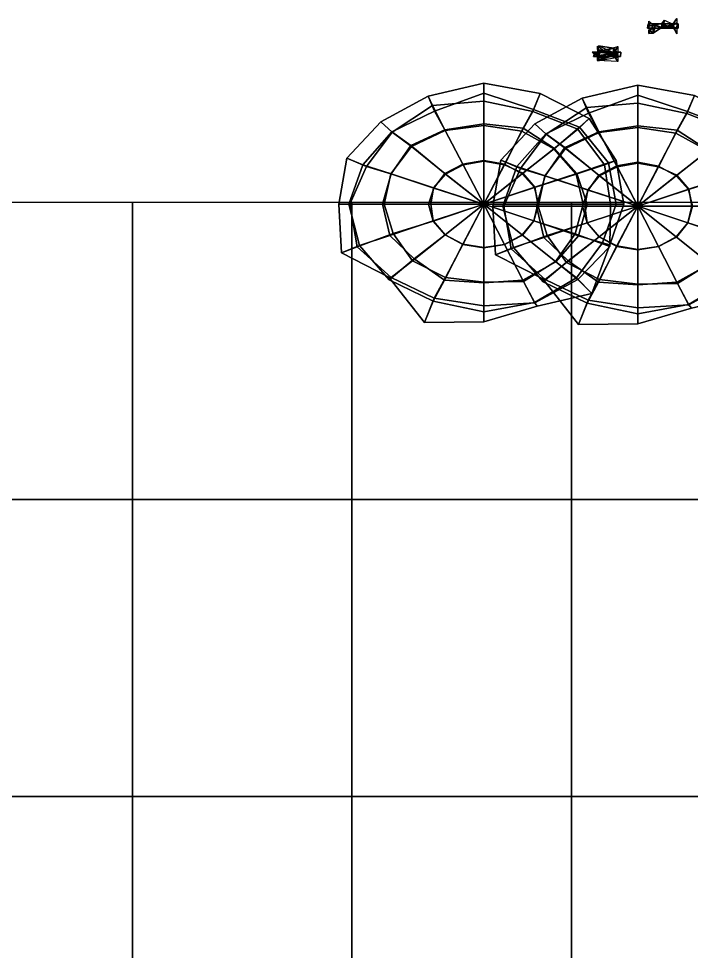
# Model space of a CAD drawing. Extents: x -59 to 52, y -77 to 10.
# Drawn here: x -3.28 to -0.262, y 4.767 to 8.953 of the extents above; entities that cross this region are included whole.
import ezdxf

# ---------------------------------------------------------------- set-up
doc = ezdxf.new("R2010")
doc.units = 0
for name, color, linetype in [('CLOUDS.1', 7, 'CONTINUOUS'), ('CLOUDS_2.1', 7, 'CONTINUOUS'), ('E.1', 201, 'CONTINUOUS'), ('M.1', 51, 'CONTINUOUS'), ('SEA', 201, 'CONTINUOUS')]:
    doc.layers.add(name, color=color, linetype=linetype)

msp = doc.modelspace()

# ---------------------------------------------------------------- meshes
at = {"layer": 'CLOUDS.1'}
mesh = msp.add_polyface(dxfattribs=at)
corners = [(-1.1934, 8.1198, 1.5583), (-1.1934, 8.1198, 1.7712), (-0.9481, 8.1198, 1.5528), (-0.9658, 8.195, 1.5394), (-1.0208, 8.2566, 1.5695), (-1.0997, 8.2995, 1.5593), (-1.1934, 8.317, 1.5322), (-1.2874, 8.3005, 1.5482), (-1.3675, 8.2586, 1.5409), (-1.4165, 8.1926, 1.6018), (-1.4407, 8.1198, 1.526), (-1.4209, 8.0447, 1.5397), (-1.3664, 7.9824, 1.5607), (-1.2874, 7.939, 1.5475), (-1.1934, 7.9243, 1.5489), (-1.0996, 7.9398, 1.5562), (-1.0195, 7.9813, 1.5451), (-0.968, 8.0458, 1.5703), (-0.7468, 8.1198, 1.6137), (-0.7791, 8.2555, 1.6047), (-0.8782, 8.368, 1.619), (-1.0217, 8.4475, 1.6045), (-1.1934, 8.4734, 1.6093), (-1.366, 8.4504, 1.5918), (-1.5174, 8.3792, 1.5552), (-1.6105, 8.2569, 1.5894), (-1.6398, 8.1198, 1.6144), (-1.5996, 7.9883, 1.6476), (-1.5124, 7.8667, 1.5914), (-1.3652, 7.7914, 1.6016), (-1.1934, 7.7704, 1.6265), (-1.0154, 7.773, 1.5195), (-0.8718, 7.8636, 1.5733), (-0.7835, 7.9865, 1.6286), (-0.6244, 8.1198, 1.6704), (-0.6515, 8.2974, 1.6338), (-0.7711, 8.4571, 1.6111), (-0.973, 8.5364, 1.6571), (-1.1934, 8.5827, 1.6359), (-1.4225, 8.5626, 1.6071), (-1.6044, 8.4434, 1.6451), (-1.7191, 8.2892, 1.6706), (-1.794, 8.1198, 1.6041), (-1.7617, 7.9288, 1.5734), (-1.6088, 7.7908, 1.6316), (-1.4153, 7.6987, 1.6484), (-1.1934, 7.6637, 1.648), (-0.9643, 7.6775, 1.6081), (-0.771, 7.7823, 1.6107), (-0.6269, 7.9297, 1.5775), (-0.5648, 8.1198, 1.6702), (-0.5983, 8.3163, 1.6702), (-0.7199, 8.505, 1.6702), (-0.9393, 8.6166, 1.6702), (-1.1934, 8.6635, 1.6702), (-1.4433, 8.6045, 1.6702), (-1.6548, 8.4903, 1.6702), (-1.8079, 8.3262, 1.6702), (-1.8431, 8.1198, 1.6702), (-1.831, 7.9018, 1.6702), (-1.6187, 7.7934, 1.6702), (-1.4589, 7.5889, 1.6702), (-1.1934, 7.5925, 1.6702), (-0.9528, 7.6629, 1.6702), (-0.7076, 7.7196, 1.6702), (-0.6268, 7.9376, 1.6702), (-0.5994, 8.1198, 1.7222), (-0.6333, 8.3066, 1.7481), (-0.7637, 8.4663, 1.7519), (-0.9701, 8.5451, 1.6999), (-1.1934, 8.6183, 1.7673), (-1.4143, 8.5382, 1.6867), (-1.6053, 8.4445, 1.698), (-1.7353, 8.2974, 1.7069), (-1.7983, 8.1198, 1.7452), (-1.7505, 7.9344, 1.7416), (-1.6172, 7.7804, 1.7342), (-1.4199, 7.6848, 1.7185), (-1.1934, 7.6372, 1.7392), (-0.965, 7.6794, 1.7288), (-0.7764, 7.789, 1.7132), (-0.6599, 7.9465, 1.6874), (-0.7291, 8.1198, 1.8133), (-0.7749, 8.2576, 1.758), (-0.8761, 8.3707, 1.7365), (-1.017, 8.4617, 1.7989), (-1.1934, 8.4814, 1.7642), (-1.3673, 8.4545, 1.7669), (-1.5209, 8.3836, 1.8103), (-1.6088, 8.2561, 1.7421), (-1.6482, 8.1198, 1.7674), (-1.6152, 7.9802, 1.7759), (-1.5059, 7.8749, 1.7028), (-1.3695, 7.7786, 1.7961), (-1.1934, 7.7668, 1.7286), (-1.0174, 7.7793, 1.7929), (-0.8704, 7.8618, 1.7774), (-0.7685, 7.9786, 1.7924), (-0.9501, 8.1198, 1.7651), (-0.9636, 8.1961, 1.8202), (-1.0185, 8.2595, 1.8057), (-1.1007, 8.2962, 1.7509), (-1.1934, 8.3138, 1.7767), (-1.2861, 8.2967, 1.7558), (-1.3651, 8.2556, 1.761), (-1.418, 8.1934, 1.7642), (-1.4314, 8.1198, 1.7122), (-1.4205, 8.0449, 1.7911), (-1.3665, 7.9822, 1.7813), (-1.2866, 7.9414, 1.7688), (-1.1934, 7.9253, 1.7809), (-1.0995, 7.9397, 1.7843), (-1.0205, 7.9826, 1.777), (-0.9686, 8.0461, 1.7653)]
mesh.append_faces([[corners[k] for k in face] for face in [(2, 18, 19, 3), (3, 19, 20, 4), (4, 20, 21, 5), (5, 21, 22, 6), (6, 22, 23, 7), (7, 23, 24, 8), (8, 24, 25, 9), (9, 25, 26, 10), (10, 26, 27, 11), (11, 27, 28, 12), (12, 28, 29, 13), (13, 29, 30, 14), (14, 30, 31, 15), (15, 31, 32, 16), (16, 32, 33, 17), (17, 33, 18, 2), (18, 34, 35, 19), (19, 35, 36, 20), (20, 36, 37, 21), (21, 37, 38, 22), (22, 38, 39, 23), (23, 39, 40, 24), (24, 40, 41, 25), (25, 41, 42, 26), (26, 42, 43, 27), (27, 43, 44, 28), (28, 44, 45, 29), (29, 45, 46, 30), (30, 46, 47, 31), (31, 47, 48, 32), (32, 48, 49, 33), (33, 49, 34, 18), (34, 50, 51, 35), (35, 51, 52, 36), (36, 52, 53, 37), (37, 53, 54, 38), (38, 54, 55, 39), (39, 55, 56, 40), (40, 56, 57, 41), (41, 57, 58, 42), (42, 58, 59, 43), (43, 59, 60, 44), (44, 60, 61, 45), (45, 61, 62, 46), (46, 62, 63, 47), (47, 63, 64, 48), (48, 64, 65, 49), (49, 65, 50, 34), (50, 66, 67, 51), (51, 67, 68, 52), (52, 68, 69, 53), (53, 69, 70, 54), (54, 70, 71, 55), (55, 71, 72, 56), (56, 72, 73, 57), (57, 73, 74, 58), (58, 74, 75, 59), (59, 75, 76, 60), (60, 76, 77, 61), (61, 77, 78, 62), (62, 78, 79, 63), (63, 79, 80, 64), (64, 80, 81, 65), (65, 81, 66, 50), (66, 82, 83, 67), (67, 83, 84, 68), (68, 84, 85, 69), (69, 85, 86, 70), (70, 86, 87, 71), (71, 87, 88, 72), (72, 88, 89, 73), (73, 89, 90, 74), (74, 90, 91, 75), (75, 91, 92, 76), (76, 92, 93, 77), (77, 93, 94, 78), (78, 94, 95, 79), (79, 95, 96, 80), (80, 96, 97, 81), (81, 97, 82, 66), (82, 98, 99, 83), (83, 99, 100, 84), (84, 100, 101, 85), (85, 101, 102, 86), (86, 102, 103, 87), (87, 103, 104, 88), (88, 104, 105, 89), (89, 105, 106, 90), (90, 106, 107, 91), (91, 107, 108, 92), (92, 108, 109, 93), (93, 109, 110, 94), (94, 110, 111, 95), (95, 111, 112, 96), (96, 112, 113, 97), (97, 113, 98, 82), (0, 2, 3, 3), (99, 98, 1, 1), (0, 3, 4, 4), (100, 99, 1, 1), (0, 4, 5, 5), (101, 100, 1, 1), (0, 5, 6, 6), (102, 101, 1, 1), (0, 6, 7, 7), (103, 102, 1, 1), (0, 7, 8, 8), (104, 103, 1, 1), (0, 8, 9, 9), (105, 104, 1, 1), (0, 9, 10, 10), (106, 105, 1, 1), (0, 10, 11, 11), (107, 106, 1, 1), (0, 11, 12, 12), (108, 107, 1, 1), (0, 12, 13, 13), (109, 108, 1, 1), (0, 13, 14, 14), (110, 109, 1, 1), (0, 14, 15, 15), (111, 110, 1, 1), (0, 15, 16, 16), (112, 111, 1, 1), (0, 16, 17, 17), (113, 112, 1, 1), (0, 17, 2, 2), (98, 113, 1, 1)]])
at = {"layer": 'CLOUDS_2.1'}
mesh = msp.add_polyface(dxfattribs=at)
corners = [(-0.5021, 8.111, 1.1048), (-0.5021, 8.111, 1.3177), (-0.2569, 8.111, 1.0994), (-0.2746, 8.1862, 1.086), (-0.3296, 8.2478, 1.116), (-0.4085, 8.2907, 1.1059), (-0.5021, 8.3082, 1.0787), (-0.5961, 8.2918, 1.0947), (-0.6762, 8.2499, 1.0875), (-0.7253, 8.1839, 1.1483), (-0.7494, 8.111, 1.0725), (-0.7297, 8.0359, 1.0862), (-0.6751, 7.9736, 1.1072), (-0.5962, 7.9303, 1.094), (-0.5021, 7.9155, 1.0955), (-0.4084, 7.9311, 1.1027), (-0.3282, 7.9725, 1.0916), (-0.2768, 8.037, 1.1168), (-0.0556, 8.111, 1.1602), (-0.0878, 8.2467, 1.1513), (-0.187, 8.3592, 1.1656), (-0.3305, 8.4387, 1.151), (-0.5021, 8.4646, 1.1559), (-0.6747, 8.4416, 1.1383), (-0.8262, 8.3704, 1.1017), (-0.9193, 8.2482, 1.1359), (-0.9485, 8.111, 1.161), (-0.9084, 7.9795, 1.1941), (-0.8211, 7.858, 1.1379), (-0.674, 7.7827, 1.1481), (-0.5021, 7.7616, 1.173), (-0.3241, 7.7642, 1.066), (-0.1806, 7.8548, 1.1199), (-0.0923, 7.9777, 1.1751), (0.0668, 8.111, 1.2169), (0.0397, 8.2886, 1.1804), (-0.0799, 8.4484, 1.1577), (-0.2818, 8.5276, 1.2036), (-0.5021, 8.574, 1.1825), (-0.7313, 8.5538, 1.1537), (-0.9132, 8.4346, 1.1916), (-1.0278, 8.2804, 1.2171), (-1.1028, 8.111, 1.1506), (-1.0704, 7.92, 1.1199), (-0.9176, 7.782, 1.1782), (-0.724, 7.6899, 1.1949), (-0.5021, 7.6549, 1.1945), (-0.2731, 7.6688, 1.1546), (-0.0798, 7.7735, 1.1572), (0.0644, 7.9209, 1.1241), (0.1264, 8.111, 1.2167), (0.0929, 8.3075, 1.2167), (-0.0287, 8.4962, 1.2167), (-0.2481, 8.6078, 1.2167), (-0.5021, 8.6547, 1.2167), (-0.752, 8.5957, 1.2167), (-0.9636, 8.4815, 1.2167), (-1.1167, 8.3174, 1.2167), (-1.1518, 8.111, 1.2167), (-1.1398, 7.893, 1.2167), (-0.9275, 7.7846, 1.2167), (-0.7677, 7.5802, 1.2167), (-0.5021, 7.5838, 1.2167), (-0.2616, 7.6541, 1.2167), (-0.0163, 7.7108, 1.2167), (0.0644, 7.9289, 1.2167), (0.0918, 8.111, 1.2687), (0.0579, 8.2978, 1.2946), (-0.0725, 8.4575, 1.2984), (-0.2788, 8.5363, 1.2464), (-0.5021, 8.6095, 1.3139), (-0.7231, 8.5294, 1.2333), (-0.914, 8.4357, 1.2445), (-1.0441, 8.2887, 1.2534), (-1.1071, 8.111, 1.2917), (-1.0593, 7.9257, 1.2881), (-0.926, 7.7717, 1.2808), (-0.7287, 7.676, 1.265), (-0.5021, 7.6284, 1.2858), (-0.2737, 7.6706, 1.2753), (-0.0852, 7.7802, 1.2598), (0.0313, 7.9377, 1.2339), (-0.0379, 8.111, 1.3598), (-0.0837, 8.2489, 1.3046), (-0.1849, 8.3619, 1.283), (-0.3258, 8.4529, 1.3455), (-0.5021, 8.4726, 1.3107), (-0.6761, 8.4457, 1.3134), (-0.8297, 8.3748, 1.3568), (-0.9176, 8.2473, 1.2886), (-0.957, 8.111, 1.3139), (-0.9239, 7.9715, 1.3225), (-0.8147, 7.8661, 1.2493), (-0.6783, 7.7698, 1.3426), (-0.5021, 7.758, 1.2752), (-0.3262, 7.7705, 1.3394), (-0.1791, 7.853, 1.324), (-0.0772, 7.9699, 1.339), (-0.2589, 8.111, 1.3116), (-0.2724, 8.1874, 1.3667), (-0.3273, 8.2507, 1.3522), (-0.4095, 8.2874, 1.2974), (-0.5021, 8.3051, 1.3233), (-0.5949, 8.288, 1.3024), (-0.6739, 8.2469, 1.3076), (-0.7268, 8.1847, 1.3107), (-0.7402, 8.111, 1.2588), (-0.7293, 8.0361, 1.3377), (-0.6753, 7.9734, 1.3279), (-0.5954, 7.9327, 1.3154), (-0.5021, 7.9165, 1.3275), (-0.4083, 7.9309, 1.3308), (-0.3293, 7.9738, 1.3235), (-0.2773, 8.0373, 1.3119)]
mesh.append_faces([[corners[k] for k in face] for face in [(2, 18, 19, 3), (3, 19, 20, 4), (4, 20, 21, 5), (5, 21, 22, 6), (6, 22, 23, 7), (7, 23, 24, 8), (8, 24, 25, 9), (9, 25, 26, 10), (10, 26, 27, 11), (11, 27, 28, 12), (12, 28, 29, 13), (13, 29, 30, 14), (14, 30, 31, 15), (15, 31, 32, 16), (16, 32, 33, 17), (17, 33, 18, 2), (18, 34, 35, 19), (19, 35, 36, 20), (20, 36, 37, 21), (21, 37, 38, 22), (22, 38, 39, 23), (23, 39, 40, 24), (24, 40, 41, 25), (25, 41, 42, 26), (26, 42, 43, 27), (27, 43, 44, 28), (28, 44, 45, 29), (29, 45, 46, 30), (30, 46, 47, 31), (31, 47, 48, 32), (32, 48, 49, 33), (33, 49, 34, 18), (34, 50, 51, 35), (35, 51, 52, 36), (36, 52, 53, 37), (37, 53, 54, 38), (38, 54, 55, 39), (39, 55, 56, 40), (40, 56, 57, 41), (41, 57, 58, 42), (42, 58, 59, 43), (43, 59, 60, 44), (44, 60, 61, 45), (45, 61, 62, 46), (46, 62, 63, 47), (47, 63, 64, 48), (48, 64, 65, 49), (49, 65, 50, 34), (50, 66, 67, 51), (51, 67, 68, 52), (52, 68, 69, 53), (53, 69, 70, 54), (54, 70, 71, 55), (55, 71, 72, 56), (56, 72, 73, 57), (57, 73, 74, 58), (58, 74, 75, 59), (59, 75, 76, 60), (60, 76, 77, 61), (61, 77, 78, 62), (62, 78, 79, 63), (63, 79, 80, 64), (64, 80, 81, 65), (65, 81, 66, 50), (66, 82, 83, 67), (67, 83, 84, 68), (68, 84, 85, 69), (69, 85, 86, 70), (70, 86, 87, 71), (71, 87, 88, 72), (72, 88, 89, 73), (73, 89, 90, 74), (74, 90, 91, 75), (75, 91, 92, 76), (76, 92, 93, 77), (77, 93, 94, 78), (78, 94, 95, 79), (79, 95, 96, 80), (80, 96, 97, 81), (81, 97, 82, 66), (82, 98, 99, 83), (83, 99, 100, 84), (84, 100, 101, 85), (85, 101, 102, 86), (86, 102, 103, 87), (87, 103, 104, 88), (88, 104, 105, 89), (89, 105, 106, 90), (90, 106, 107, 91), (91, 107, 108, 92), (92, 108, 109, 93), (93, 109, 110, 94), (94, 110, 111, 95), (95, 111, 112, 96), (96, 112, 113, 97), (97, 113, 98, 82), (0, 2, 3, 3), (99, 98, 1, 1), (0, 3, 4, 4), (100, 99, 1, 1), (0, 4, 5, 5), (101, 100, 1, 1), (0, 5, 6, 6), (102, 101, 1, 1), (0, 6, 7, 7), (103, 102, 1, 1), (0, 7, 8, 8), (104, 103, 1, 1), (0, 8, 9, 9), (105, 104, 1, 1), (0, 9, 10, 10), (106, 105, 1, 1), (0, 10, 11, 11), (107, 106, 1, 1), (0, 11, 12, 12), (108, 107, 1, 1), (0, 12, 13, 13), (109, 108, 1, 1), (0, 13, 14, 14), (110, 109, 1, 1), (0, 14, 15, 15), (111, 110, 1, 1), (0, 15, 16, 16), (112, 111, 1, 1), (0, 16, 17, 17), (113, 112, 1, 1), (0, 17, 2, 2), (98, 113, 1, 1)]])
at = {"layer": 'E.1'}
mesh = msp.add_polyface(dxfattribs=at)
corners = [(-0.5802, 8.7825, 0.1151), (-0.5902, 8.7825, 0.2813), (-0.7007, 8.7825, 0.2863), (-0.6883, 8.7825, 0.2587), (-0.6064, 8.7825, 0.2647), (-0.6002, 8.7825, 0.2141), (-0.689, 8.7825, 0.2278), (-0.6736, 8.7825, 0.207), (-0.605, 8.7825, 0.2098), (-0.6013, 8.7825, 0.1426), (-0.6625, 8.7825, 0.1398), (-0.6987, 8.7825, 0.1266), (-0.5784, 8.8025, 0.1124), (-0.5951, 8.8025, 0.2738), (-0.6943, 8.8025, 0.2836), (-0.7067, 8.8025, 0.2491), (-0.5943, 8.8025, 0.2725), (-0.6257, 8.8025, 0.2316), (-0.6716, 8.8025, 0.2182), (-0.7035, 8.8025, 0.1903), (-0.6102, 8.8025, 0.2054), (-0.6022, 8.8025, 0.1433), (-0.694, 8.8025, 0.1563), (-0.6862, 8.8025, 0.1319), (-0.5919, 8.7608, 0.1333), (-0.5919, 8.7794, 0.2787), (-0.6828, 8.7631, 0.2787), (-0.6828, 8.7763, 0.2615), (-0.6113, 8.7883, 0.2615), (-0.6113, 8.796, 0.2217), (-0.678, 8.7699, 0.2217), (-0.678, 8.7875, 0.2045), (-0.6113, 8.7907, 0.2045), (-0.6113, 8.7952, 0.1505), (-0.6828, 8.8055, 0.1505), (-0.6828, 8.7653, 0.1333), (-0.5919, 8.8274, 0.1333), (-0.5919, 8.7966, 0.2787), (-0.6828, 8.8149, 0.2787), (-0.6828, 8.8294, 0.2615), (-0.6113, 8.7823, 0.2615), (-0.6113, 8.82, 0.2217), (-0.678, 8.7952, 0.2217), (-0.678, 8.8317, 0.2045), (-0.6113, 8.8011, 0.2045), (-0.6113, 8.7909, 0.1505), (-0.6828, 8.8151, 0.1505), (-0.6828, 8.8061, 0.1333)]
mesh.append_faces([[corners[k] for k in face] for face in [(0, 1, 13, 12), (1, 2, 14, 13), (2, 3, 15, 14), (3, 4, 16, 15), (4, 5, 17, 16), (5, 6, 18, 17), (6, 7, 19, 18), (7, 8, 20, 19), (8, 9, 21, 20), (9, 10, 22, 21), (10, 11, 23, 22), (11, 0, 12, 23), (35, 34, 33, 33), (35, 33, 24, 24), (33, 32, 24, 24), (32, 29, 25, 25), (32, 25, 24, 24), (32, 31, 29, 29), (31, 30, 29, 29), (29, 28, 25, 25), (28, 27, 26, 26), (28, 26, 25, 25), (36, 37, 44, 44), (36, 44, 45, 45), (36, 45, 47, 47), (37, 38, 40, 40), (37, 40, 41, 41), (37, 41, 44, 44), (38, 39, 40, 40), (41, 42, 43, 43), (41, 43, 44, 44), (45, 46, 47, 47)]])
at = {"layer": 'M.1'}
mesh = msp.add_polyface(dxfattribs=at)
corners = [(-0.4579, 8.9102, 0.2239), (-0.4357, 8.9102, 0.258), (-0.4402, 8.9102, 0.3516), (-0.3937, 8.9102, 0.2892), (-0.3867, 8.9102, 0.2983), (-0.3477, 8.9102, 0.3791), (-0.3389, 8.9102, 0.267), (-0.3203, 8.9102, 0.2222), (-0.327, 8.9102, 0.3926), (-0.3523, 8.9102, 0.3893), (-0.3898, 8.9102, 0.3033), (-0.4247, 8.9102, 0.3928), (-0.4538, 8.9102, 0.4003), (-0.4546, 8.9302, 0.2362), (-0.4339, 8.9302, 0.2523), (-0.43, 8.9302, 0.3786), (-0.3946, 8.9302, 0.2867), (-0.3773, 8.9302, 0.2723), (-0.3456, 8.9302, 0.3737), (-0.344, 8.9302, 0.2508), (-0.321, 8.9302, 0.2251), (-0.3259, 8.9302, 0.3966), (-0.3481, 8.9302, 0.3771), (-0.39, 8.9302, 0.2927), (-0.4263, 8.9302, 0.3882), (-0.4486, 8.9302, 0.3818), (-0.4516, 8.886, 0.2472), (-0.4323, 8.9215, 0.2472), (-0.4323, 8.8879, 0.3725), (-0.3944, 8.9122, 0.2872), (-0.3827, 8.9219, 0.2872), (-0.3451, 8.9173, 0.3725), (-0.3451, 8.931, 0.2472), (-0.327, 8.8843, 0.2472), (-0.327, 8.9102, 0.3926), (-0.3534, 8.9136, 0.3926), (-0.3897, 8.9184, 0.3116), (-0.4248, 8.9099, 0.3926), (-0.4516, 8.9022, 0.3926), (-0.4516, 8.9415, 0.2472), (-0.4323, 8.9248, 0.2472), (-0.4323, 8.9236, 0.3725), (-0.3944, 8.9307, 0.2872), (-0.3827, 8.946, 0.2872), (-0.3451, 8.9288, 0.3725), (-0.3451, 8.9264, 0.2472), (-0.327, 8.953, 0.2472), (-0.327, 8.9344, 0.3926), (-0.3534, 8.9138, 0.3926), (-0.3897, 8.9112, 0.3116), (-0.4248, 8.9256, 0.3926), (-0.4516, 8.919, 0.3926)]
mesh.append_faces([[corners[k] for k in face] for face in [(0, 1, 14, 13), (1, 2, 15, 14), (2, 3, 16, 15), (3, 4, 17, 16), (4, 5, 18, 17), (5, 6, 19, 18), (6, 7, 20, 19), (7, 8, 21, 20), (8, 9, 22, 21), (9, 10, 23, 22), (10, 11, 24, 23), (11, 12, 25, 24), (12, 0, 13, 25), (38, 37, 28, 28), (38, 28, 26, 26), (37, 36, 28, 28), (36, 35, 31, 31), (36, 31, 30, 30), (36, 30, 29, 29), (36, 29, 28, 28), (35, 34, 31, 31), (34, 33, 31, 31), (33, 32, 31, 31), (28, 27, 26, 26), (39, 40, 41, 41), (39, 41, 51, 51), (41, 42, 49, 49), (41, 49, 50, 50), (41, 50, 51, 51), (42, 43, 49, 49), (43, 44, 49, 49), (44, 45, 46, 46), (44, 46, 47, 47), (44, 47, 48, 48), (44, 48, 49, 49)]])
at = {"layer": 'SEA'}
mesh = msp.add_polyface(dxfattribs=at)
corners = [(-1.7847, 1.4622, -0.6324), (-1.7847, 2.7953, -0.9537), (-2.7697, 2.7953, -0.816), (-2.7697, 1.4622, -0.7534), (-3.7546, 2.7953, -0.8572), (-3.7546, 1.4622, -0.7309), (-4.7396, 2.7953, -0.8778), (-4.7396, 1.4622, -0.9309), (-5.7245, 2.7953, -0.798), (-5.7245, 1.4622, -0.7225), (-6.7095, 2.7953, -0.9466), (-6.7095, 1.4622, -0.9711), (-7.6945, 2.7953, -0.8295), (-7.6945, 1.4622, -0.7731), (-8.6794, 2.7953, -0.9234), (-8.6794, 1.4622, -0.8963), (-9.6644, 2.7953, -0.8193), (-9.6644, 1.4622, -0.8341), (-10.6493, 2.7953, -0.8137), (-10.6493, 1.4622, -0.707), (-11.6343, 2.7953, -0.8036), (-11.6343, 1.4622, -0.9427), (-0.7997, 2.7953, -0.6476), (-0.7997, 4.1284, -0.8312), (-1.7847, 4.1284, -0.8235), (-2.7697, 4.1284, -0.8789), (-3.7546, 4.1284, -0.8552), (-4.7396, 4.1284, -0.7752), (-5.7245, 4.1284, -0.9457), (-6.7095, 4.1284, -0.6228), (-7.6945, 4.1284, -0.845), (-8.6794, 4.1284, -0.7853), (-9.6644, 4.1284, -0.6789), (-10.6493, 4.1284, -0.7501), (-11.6343, 4.1284, -0.7359), (-0.7997, 5.4614, -0.93), (-1.7847, 5.4614, -0.7694), (-2.7697, 5.4614, -0.793), (-3.7546, 5.4614, -0.8509), (-4.7396, 5.4614, -0.8291), (-5.7245, 5.4614, -0.7861), (-6.7095, 5.4614, -0.5987), (-7.6945, 5.4614, -0.8644), (-8.6794, 5.4614, -0.703), (-9.6644, 5.4614, -0.822), (-10.6493, 5.4614, -0.6875), (-11.6343, 5.4614, -0.8809), (-12.6192, 5.4614, -0.7339), (-12.6192, 4.1284, -0.9182), (-0.7997, 6.7945, -0.7285), (-1.7847, 6.7945, -0.8025), (-2.7697, 6.7945, -0.8288), (-3.7546, 6.7945, -0.7242), (-4.7396, 6.7945, -0.8557), (-5.7245, 6.7945, -0.8593), (-6.7095, 6.7945, -0.7175), (-7.6945, 6.7945, -0.6225), (-8.6794, 6.7945, -0.8808), (-9.6644, 6.7945, -0.7329), (-10.6493, 6.7945, -0.9968), (-11.6343, 6.7945, -0.7799), (-12.6192, 6.7945, -0.8431), (-0.7997, 8.1276, -0.6852), (-1.7847, 8.1276, -0.8336), (-2.7697, 8.1276, -0.9072), (-3.7546, 8.1276, -0.8261), (-4.7396, 8.1276, -0.9649), (-5.7245, 8.1276, -0.8234), (-6.7095, 8.1276, -0.7869), (-7.6945, 8.1276, -0.7479), (-8.6794, 8.1276, -0.9049), (-9.6644, 8.1276, -0.8053), (-10.6493, 8.1276, -0.6865), (-11.6343, 8.1276, -0.7619), (-12.6192, 8.1276, -0.7972)]
mesh.append_faces([[corners[k] for k in face] for face in [(0, 1, 2, 3), (3, 2, 4, 5), (5, 4, 6, 7), (7, 6, 8, 9), (9, 8, 10, 11), (11, 10, 12, 13), (13, 12, 14, 15), (15, 14, 16, 17), (17, 16, 18, 19), (19, 18, 20, 21), (22, 23, 24, 1), (1, 24, 25, 2), (2, 25, 26, 4), (4, 26, 27, 6), (6, 27, 28, 8), (8, 28, 29, 10), (10, 29, 30, 12), (12, 30, 31, 14), (14, 31, 32, 16), (16, 32, 33, 18), (18, 33, 34, 20), (23, 35, 36, 24), (24, 36, 37, 25), (25, 37, 38, 26), (26, 38, 39, 27), (27, 39, 40, 28), (28, 40, 41, 29), (29, 41, 42, 30), (30, 42, 43, 31), (31, 43, 44, 32), (32, 44, 45, 33), (33, 45, 46, 34), (34, 46, 47, 48), (35, 49, 50, 36), (36, 50, 51, 37), (37, 51, 52, 38), (38, 52, 53, 39), (39, 53, 54, 40), (40, 54, 55, 41), (41, 55, 56, 42), (42, 56, 57, 43), (43, 57, 58, 44), (44, 58, 59, 45), (45, 59, 60, 46), (46, 60, 61, 47), (49, 62, 63, 50), (50, 63, 64, 51), (51, 64, 65, 52), (52, 65, 66, 53), (53, 66, 67, 54), (54, 67, 68, 55), (55, 68, 69, 56), (56, 69, 70, 57), (57, 70, 71, 58), (58, 71, 72, 59), (59, 72, 73, 60), (60, 73, 74, 61)]])
mesh = msp.add_polyface(dxfattribs=at)
corners = [(0.1852, 0.1291, -0.7673), (0.1852, 1.4622, -0.6828), (-0.7997, 1.4622, -0.7347), (-0.7997, 0.1291, -0.7478), (10.0348, 1.4622, -0.8378), (10.0348, 2.7953, -0.899), (9.0498, 2.7953, -0.9385), (9.0498, 1.4622, -0.8219), (8.0649, 2.7953, -0.7198), (8.0649, 1.4622, -0.7452), (7.0799, 2.7953, -0.6403), (7.0799, 1.4622, -1.0083), (6.095, 2.7953, -0.8156), (6.095, 1.4622, -0.8236), (5.11, 2.7953, -0.8615), (5.11, 1.4622, -0.9927), (4.125, 2.7953, -0.8575), (4.125, 1.4622, -0.9884), (3.1401, 2.7953, -0.8333), (3.1401, 1.4622, -0.8224), (2.1551, 2.7953, -0.7378), (2.1551, 1.4622, -0.6866), (1.1702, 2.7953, -0.8473), (1.1702, 1.4622, -0.7746), (0.1852, 2.7953, -0.8369), (-0.7997, 2.7953, -0.6476), (10.0348, 4.1284, -0.798), (9.0498, 4.1284, -0.7551), (8.0649, 4.1284, -0.8765), (7.0799, 4.1284, -0.7673), (6.095, 4.1284, -0.759), (5.11, 4.1284, -0.7756), (4.125, 4.1284, -0.7698), (3.1401, 4.1284, -0.8476), (2.1551, 4.1284, -0.7077), (1.1702, 4.1284, -1.0001), (0.1852, 4.1284, -0.7206), (-0.7997, 4.1284, -0.8312), (10.0348, 5.4614, -0.8298), (9.0498, 5.4614, -0.873), (8.0649, 5.4614, -0.72), (7.0799, 5.4614, -0.697), (6.095, 5.4614, -0.9402), (5.11, 5.4614, -0.8185), (4.125, 5.4614, -0.7881), (3.1401, 5.4614, -0.8711), (2.1551, 5.4614, -0.8897), (1.1702, 5.4614, -0.8294), (0.1852, 5.4614, -0.7461), (-0.7997, 5.4614, -0.93), (10.0348, 6.7945, -1.036), (9.0498, 6.7945, -0.7426), (8.0649, 6.7945, -0.7461), (7.0799, 6.7945, -0.8321), (6.095, 6.7945, -0.9402), (5.11, 6.7945, -0.8284), (4.125, 6.7945, -0.7326), (3.1401, 6.7945, -0.9716), (2.1551, 6.7945, -0.7812), (1.1702, 6.7945, -0.7854), (0.1852, 6.7945, -0.7963), (-0.7997, 6.7945, -0.7285), (10.0348, 8.1276, -0.7195), (9.0498, 8.1276, -0.9201), (8.0649, 8.1276, -0.8103), (7.0799, 8.1276, -0.809), (6.095, 8.1276, -0.876), (5.11, 8.1276, -0.7745), (4.125, 8.1276, -0.7311), (3.1401, 8.1276, -0.7363), (2.1551, 8.1276, -0.7918), (1.1702, 8.1276, -0.8112), (0.1852, 8.1276, -0.8718), (-0.7997, 8.1276, -0.6852)]
mesh.append_faces([[corners[k] for k in face] for face in [(0, 1, 2, 3), (4, 5, 6, 7), (7, 6, 8, 9), (9, 8, 10, 11), (11, 10, 12, 13), (13, 12, 14, 15), (15, 14, 16, 17), (17, 16, 18, 19), (19, 18, 20, 21), (21, 20, 22, 23), (23, 22, 24, 1), (1, 24, 25, 2), (5, 26, 27, 6), (6, 27, 28, 8), (8, 28, 29, 10), (10, 29, 30, 12), (12, 30, 31, 14), (14, 31, 32, 16), (16, 32, 33, 18), (18, 33, 34, 20), (20, 34, 35, 22), (22, 35, 36, 24), (24, 36, 37, 25), (26, 38, 39, 27), (27, 39, 40, 28), (28, 40, 41, 29), (29, 41, 42, 30), (30, 42, 43, 31), (31, 43, 44, 32), (32, 44, 45, 33), (33, 45, 46, 34), (34, 46, 47, 35), (35, 47, 48, 36), (36, 48, 49, 37), (38, 50, 51, 39), (39, 51, 52, 40), (40, 52, 53, 41), (41, 53, 54, 42), (42, 54, 55, 43), (43, 55, 56, 44), (44, 56, 57, 45), (45, 57, 58, 46), (46, 58, 59, 47), (47, 59, 60, 48), (48, 60, 61, 49), (50, 62, 63, 51), (51, 63, 64, 52), (52, 64, 65, 53), (53, 65, 66, 54), (54, 66, 67, 55), (55, 67, 68, 56), (56, 68, 69, 57), (57, 69, 70, 58), (58, 70, 71, 59), (59, 71, 72, 60), (60, 72, 73, 61)]])

doc.saveas('drawing.dxf')
